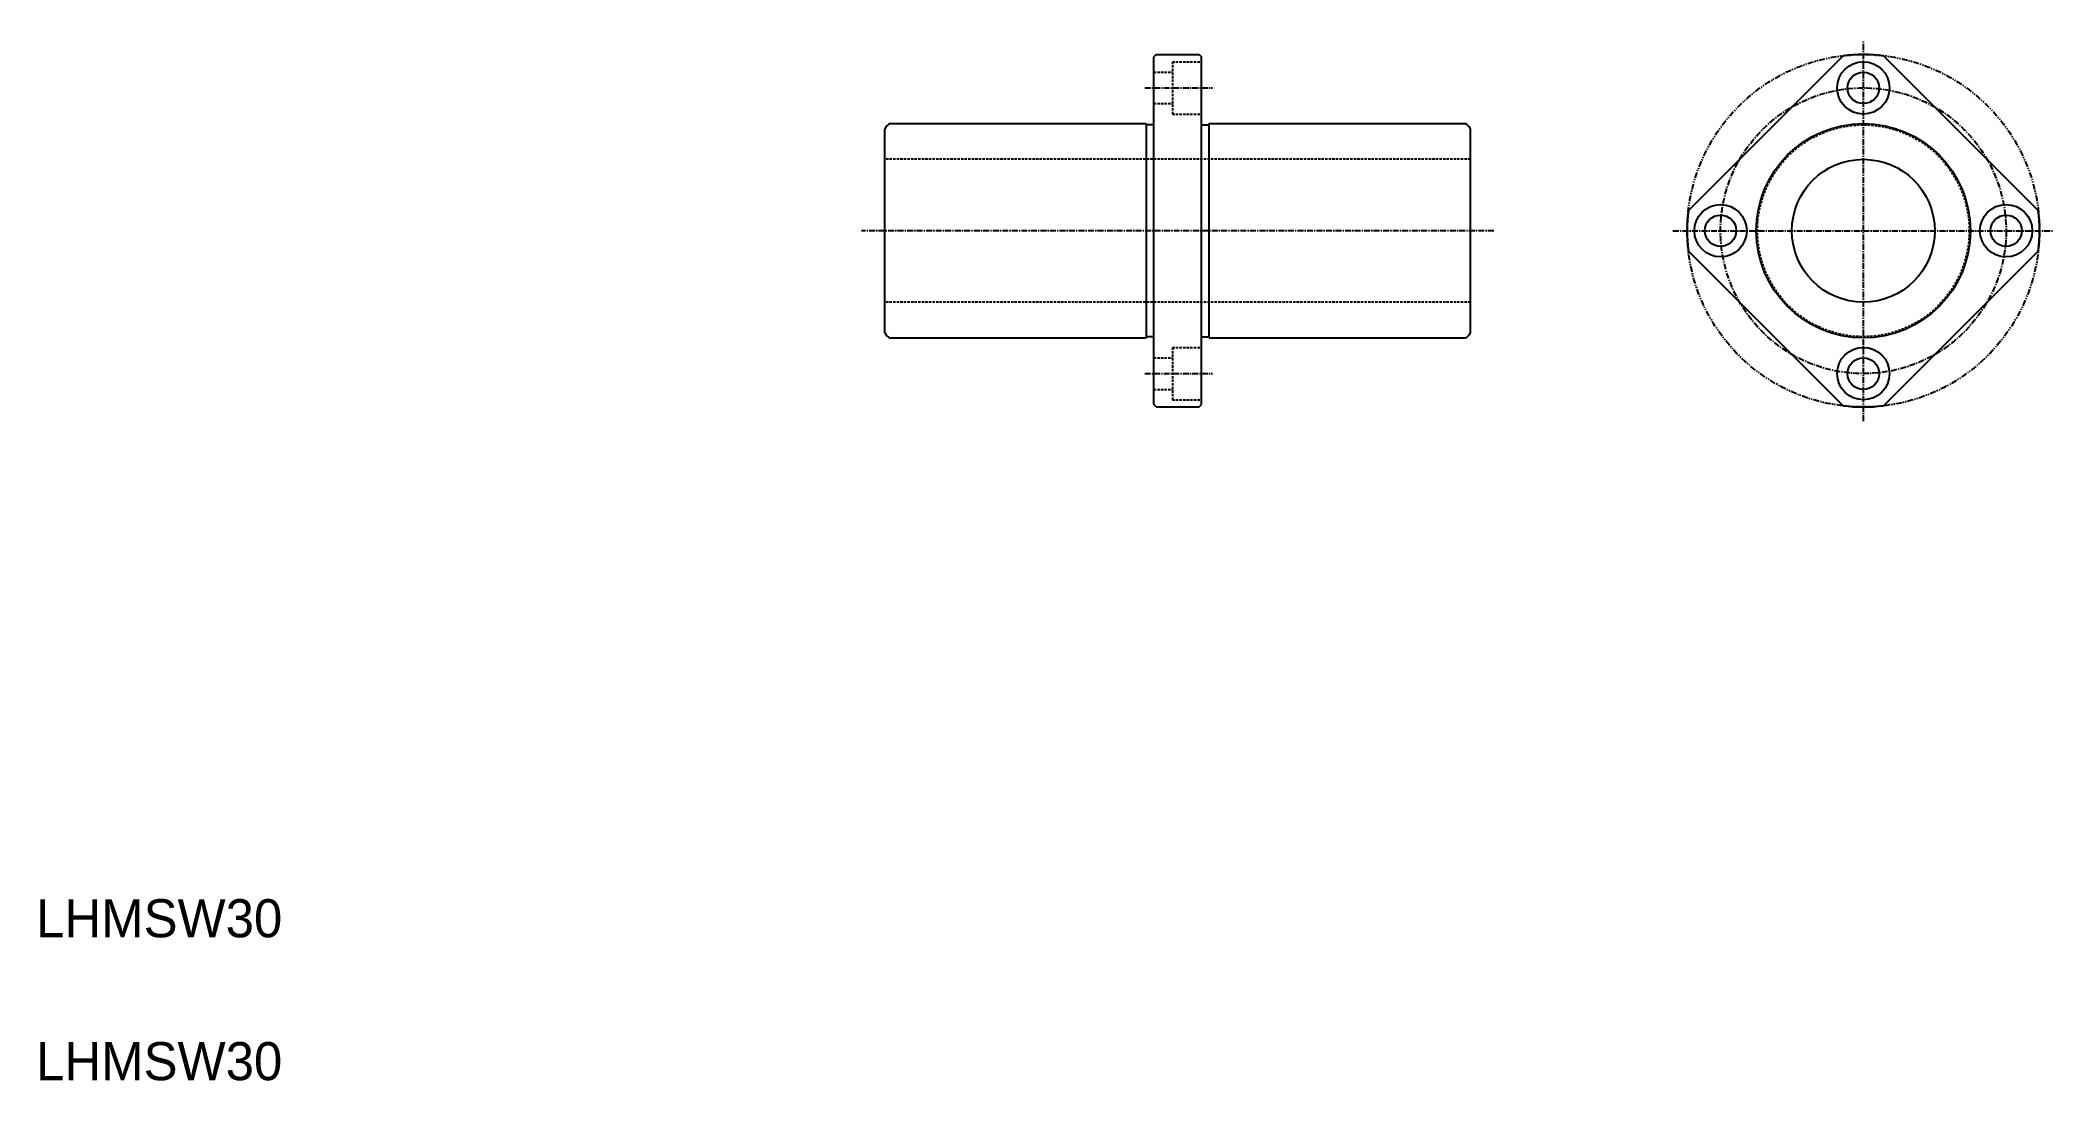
# Model space of a CAD drawing. Extents: x 21 to 444, y 20 to 238.
import ezdxf

# ---------------------------------------------------------------- set-up
doc = ezdxf.new("R2010")
doc.units = 0
for name, pattern in [('CENTER', [2, 1.25, -0.25, 0.25, -0.25]), ('DASHED', [0.75, 0.5, -0.25]), ('PHANTOM', [2.5, 1.25, -0.25, 0.25, -0.25, 0.25, -0.25])]:
    doc.linetypes.add(name, pattern=pattern)
doc.layers.get('0').update_dxf_attribs({"linetype": 'CONTINUOUS'})
doc.layers.add('CENTER', color=1, linetype='CENTER')

msp = doc.modelspace()

# ---------------------------------------------------------------- linework, layer by layer
at = {"color": 7, "linetype": 'CONTINUOUS'}
for p, q in [((255.3, 235.36), (254.8, 234.86)), ((254.8, 161.86), (254.8, 234.86)), ((255.3, 235.36), (264.3, 235.36)), ((264.3, 235.36), (264.8, 234.86)), ((264.8, 161.86), (264.8, 234.86)), ((399.59, 235.11), (367.09, 202.62)), ((440.6, 202.62), (408.1, 235.11)), ((192.55, 220.86), (192.55, 220.86)), ((199.39, 220.86), (253.2, 220.86)), ((253.2, 220.86), (253.2, 175.86)), ((254.8, 220.61), (253.2, 220.61)), ((264.8, 220.61), (266.4, 220.61)), ((266.4, 220.86), (320.21, 220.86)), ((266.4, 175.86), (266.4, 220.86)), ((198.3, 176.95), (198.3, 219.77)), ((321.3, 176.95), (321.3, 219.77)), ((399.59, 161.6), (367.09, 194.1)), ((440.6, 194.1), (408.1, 161.6)), ((199.39, 175.86), (253.2, 175.86)), ((254.8, 176.11), (253.2, 176.11)), ((264.8, 176.11), (266.4, 176.11)), ((266.4, 175.86), (320.21, 175.86)), ((255.3, 161.36), (254.8, 161.86)), ((255.3, 161.36), (264.3, 161.36)), ((264.3, 161.36), (264.8, 161.86))]:
    msp.add_line(p, q, dxfattribs=at)
at = {"color": 3, "linetype": 'DASHED'}
for p, q in [((258.7, 233.86), (258.7, 222.86)), ((258.7, 233.86), (264.8, 233.86)), ((254.8, 231.66), (258.7, 231.66)), ((254.8, 225.06), (258.7, 225.06)), ((258.7, 222.86), (264.8, 222.86)), ((321.3, 213.36), (198.3, 213.36)), ((321.3, 183.36), (198.3, 183.36)), ((258.7, 173.86), (264.8, 173.86)), ((258.7, 173.86), (258.7, 162.86)), ((254.8, 171.66), (258.7, 171.66)), ((254.8, 165.06), (258.7, 165.06)), ((258.7, 162.86), (264.8, 162.86))]:
    msp.add_line(p, q, dxfattribs=at)
at = {"color": 3, "linetype": 'PHANTOM'}
msp.add_circle((403.85, 198.36), 37, dxfattribs=at)
at = {"color": 7, "linetype": 'CONTINUOUS'}
for centre, radius in [((403.85, 228.36), 5.5), ((403.85, 228.36), 3.3), ((403.85, 198.36), 22.5), ((403.85, 198.36), 15), ((373.85, 198.36), 5.5), ((433.85, 198.36), 5.5), ((373.85, 198.36), 3.3), ((433.85, 198.36), 3.3), ((403.85, 168.36), 5.5), ((403.85, 168.36), 3.3)]:
    msp.add_circle(centre, radius, dxfattribs=at)
at = {"color": 3, "linetype": 'DASHED'}
msp.add_circle((403.85, 198.36), 22.25, dxfattribs=at)
at = {"color": 7, "linetype": 'CONTINUOUS'}
for centre, radius, start, end in [((403.85, 198.36), 37, 83.3917, 96.6083), ((200.15, 219.01), 2, 112.3316, 157.6684), ((319.45, 219.01), 2, 22.3316, 67.6684), ((403.85, 198.36), 37, 173.3917, 186.6083), ((403.85, 198.36), 37, 353.3917, 6.6083), ((200.15, 177.71), 2, 202.3316, 247.6684), ((319.45, 177.71), 2, 292.3316, 337.6684), ((403.85, 198.36), 37, 263.3917, 276.6083)]:
    msp.add_arc(centre, radius, start, end, dxfattribs=at)
at = {"layer": 'CENTER', "color": 1, "linetype": 'CENTER'}
for p, q in [((403.85, 158.36), (403.85, 238.36)), ((252.88, 228.36), (267.14, 228.36)), ((326.23, 198.36), (193.4, 198.36)), ((363.85, 198.36), (443.85, 198.36)), ((252.88, 168.36), (267.14, 168.36))]:
    msp.add_line(p, q, dxfattribs=at)
msp.add_circle((403.85, 198.36), 30, dxfattribs=at)

# ---------------------------------------------------------------- texts
at = {"color": 7, "linetype": 'CONTINUOUS'}
for p in [(20, 50), (20, 20)]:
    msp.add_text('LHMSW30', height=8, dxfattribs=at).set_placement(p)

doc.saveas('drawing.dxf')
